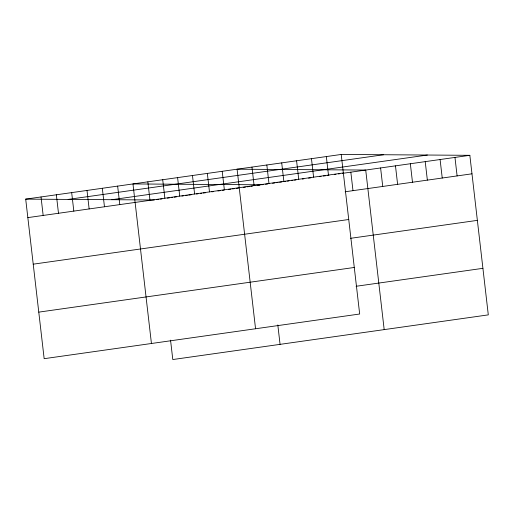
<?xml version="1.0" encoding="UTF-8"?>
<svg xmlns="http://www.w3.org/2000/svg" width="514" height="514" viewBox="0 0 514 514"><rect width="100%" height="100%" fill="white"/><g stroke="black" fill="none" stroke-linecap="round" stroke-linejoin="round"><path stroke-width="0.77" d="M341.206 154.457L359.671 314.015L44.159 358.682L25.7 199.124L341.206 154.457L469.841 155.318L488.3 314.876L172.794 359.543L170.545 340.146M68.15 199.406L383.656 154.74M111.885 199.695L427.391 155.035M27.84 217.615L343.346 172.955M156.629 199.657L158.929 199.329M160.458 199.117L161.994 198.899M167.358 198.141L169.652 197.813M171.188 197.594L172.717 197.382M174.252 197.164L176.553 196.836M181.911 196.078L183.447 195.86M185.747 195.538L187.276 195.32M188.811 195.102L191.112 194.774M196.47 194.016L198.006 193.797M200.306 193.476L201.835 193.258M203.371 193.039L205.671 192.718M211.8 191.851L213.329 191.632M217.93 190.977L220.223 190.655M222.523 190.328L224.059 190.109M228.653 189.46L230.953 189.133M232.489 188.921L234.782 188.593M236.318 188.375L238.618 188.053M243.212 187.398L245.512 187.077M247.041 186.858L249.341 186.531M250.877 186.319L252.406 186.1M257.771 185.342L260.071 185.014M261.6 184.796L263.168 184.577M265.52 184.243L267.865 183.909M272.561 183.247L274.913 182.913M276.474 182.688L278.042 182.47M279.61 182.245L281.955 181.917M284.306 181.583L285.874 181.358M287.435 181.14L289.003 180.915M291.348 180.587L292.916 180.363M294.483 180.144L296.045 179.919M302.309 179.033L303.877 178.814M308.573 178.146L310.919 177.818M319.535 176.598L321.096 176.373M323.447 176.045L325.792 175.711M327.36 175.486L328.928 175.268M334.408 174.49L335.97 174.272M338.321 173.938L339.889 173.713M342.234 173.385L469.841 155.318M345.157 191.767L471.981 173.816M33.224 264.17L348.736 219.504M350.542 238.316L477.365 220.365M38.775 312.133L354.287 267.466M356.093 286.279L482.916 268.327M260.033 184.789L132.972 183.935L151.437 343.493M25.7 199.124L154.328 199.985M454.967 157.425L457.107 175.923M440.093 159.533L442.233 178.024M425.219 161.634L427.359 180.131M410.345 163.741L412.485 182.239M395.472 165.849L397.611 184.34M380.598 167.949L382.737 186.447M384.183 329.615L365.717 170.057L237.089 169.196L255.554 328.754M350.844 172.164L352.989 190.662M326.332 156.564L328.472 175.062M311.458 158.672L313.598 177.163M296.584 160.773L298.724 179.27M281.711 162.88L283.85 181.378M266.837 164.988L268.976 183.485M277.817 324.957L280.066 344.354M251.963 167.095L254.102 185.586M222.215 171.303L224.355 189.801M207.341 173.411L209.481 191.902M192.467 175.512L194.607 194.009M177.593 177.619L179.733 196.117M162.72 179.727L164.859 198.224M147.846 181.834L149.985 200.325M117.648 186.107L119.788 204.604M102.325 188.278L104.464 206.769M87.001 190.443L89.14 208.941M71.677 192.615L73.817 211.113M56.347 194.78L58.487 213.278M41.024 196.952L43.163 215.45"/></g></svg>
